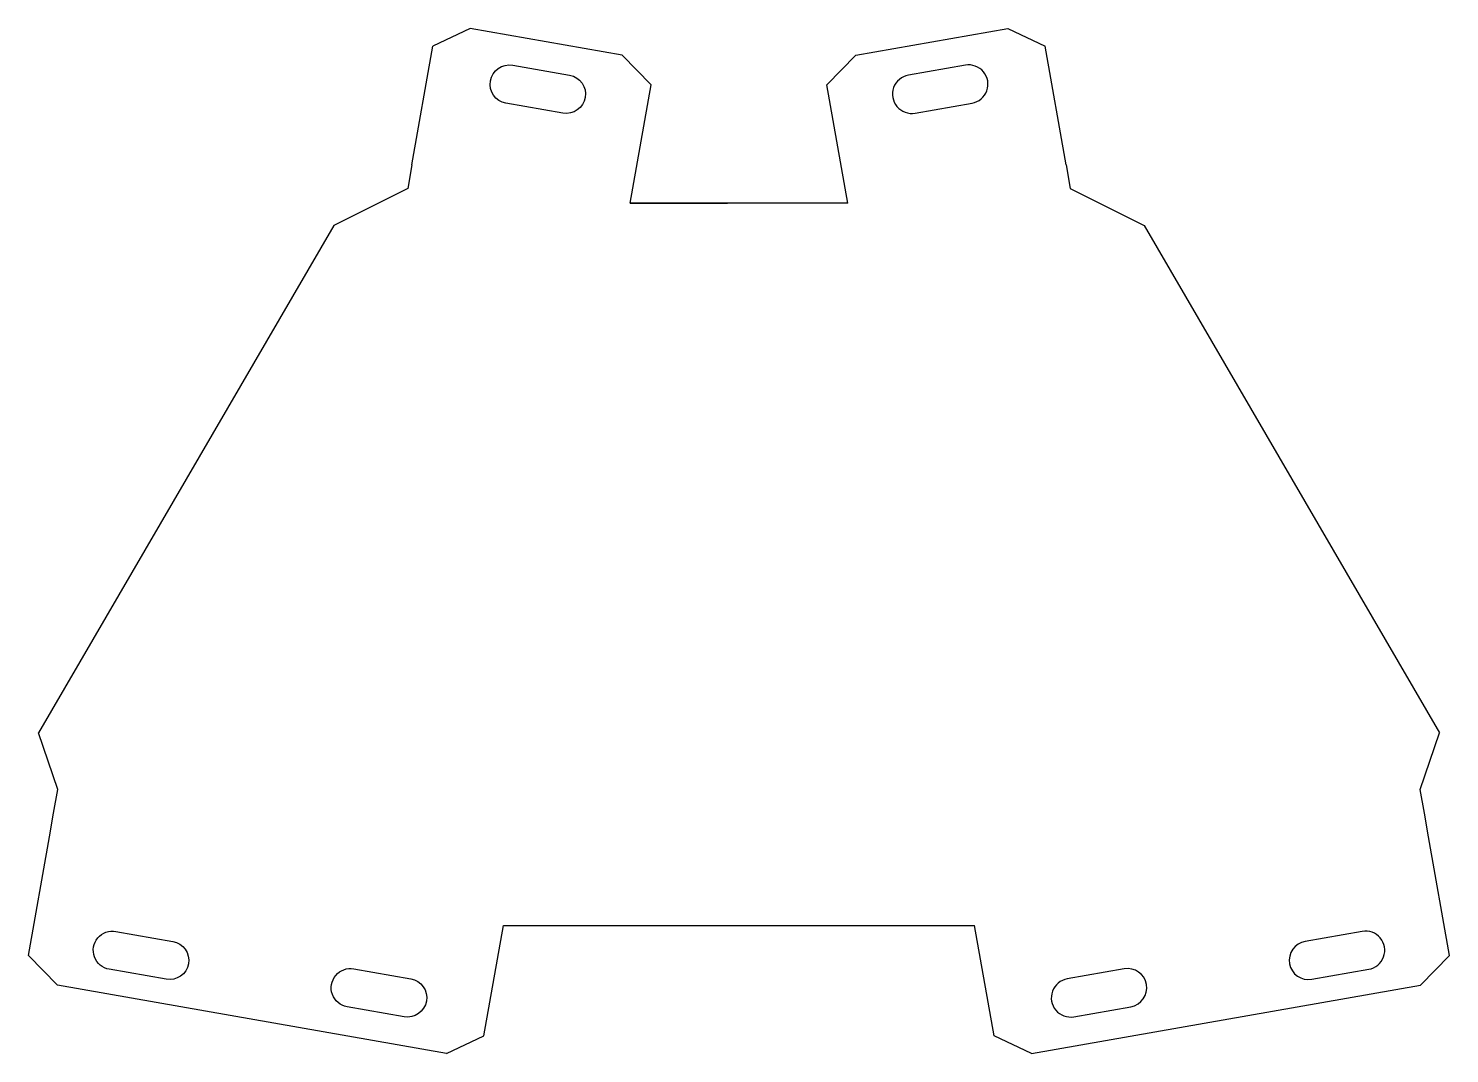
# Model space of a CAD drawing. Header units: millimetres. Extents: x 1835 to 2130, y 13 to 226.
import ezdxf

# ---------------------------------------------------------------- set-up
doc = ezdxf.new("R2010")
doc.units = ezdxf.units.MM
doc.header["$MEASUREMENT"] = 0
doc.layers.get('0').update_dxf_attribs({"linetype": 'CONTINUOUS'})

msp = doc.modelspace()

# ---------------------------------------------------------------- linework, layer by layer
for p, q in [((1926.62, 225.97), (1918.86, 222.27)), ((1958.14, 220.42), (1926.62, 225.97)), ((2006.68, 220.42), (2038.19, 225.97)), ((2038.19, 225.97), (2045.96, 222.27)), ((1914.52, 197.65), (1918.86, 222.27)), ((2050.3, 197.65), (2045.96, 222.27)), ((1958.14, 220.42), (1964.16, 214.28)), ((2006.68, 220.42), (2000.65, 214.28)), ((1959.82, 189.66), (1964.16, 214.28)), ((2005, 189.66), (2000.65, 214.28)), ((1914.52, 197.65), (1913.65, 192.72)), ((2050.3, 197.65), (2051.17, 192.72)), ((1913.65, 192.72), (1898.31, 185.01)), ((2051.17, 192.72), (2066.51, 185.01)), ((1959.82, 189.66), (1980, 189.66)), ((2005, 189.66), (1959.82, 189.66)), ((1898.31, 185.01), (1837, 79.67)), ((2066.51, 185.01), (2127.82, 79.67)), ((1840.99, 67.88), (1837, 79.67)), ((2123.83, 67.88), (2127.82, 79.67)), ((1840.12, 62.96), (1840.99, 67.88)), ((2124.69, 62.96), (2123.83, 67.88)), ((1839.26, 58.03), (1840.12, 62.96)), ((2125.56, 58.03), (2124.69, 62.96)), ((1834.91, 33.41), (1839.26, 58.03)), ((2129.9, 33.41), (2125.56, 58.03)), ((1929.46, 16.74), (1933.5, 39.66)), ((1933.5, 39.66), (2031.32, 39.66)), ((2035.36, 16.74), (2031.32, 39.66)), ((1840.94, 27.27), (1834.91, 33.41)), ((2123.88, 27.27), (2129.9, 33.41)), ((1921.69, 13.03), (1840.94, 27.27)), ((2043.12, 13.03), (2123.88, 27.27)), ((1921.69, 13.03), (1929.46, 16.74)), ((2043.12, 13.03), (2035.36, 16.74))]:
    msp.add_line(p, q)
at = {"color": 1}
for points in [[(1934.04, 210.45, -1), (1935.43, 218.33), (1947.25, 216.25, -1), (1945.86, 208.37)], [(1934.04, 210.45, -1), (1935.43, 218.33), (1947.25, 216.25, -1), (1945.86, 208.37)], [(2030.78, 210.45, 1), (2029.39, 218.33), (2017.57, 216.25, 1), (2018.96, 208.37)], [(2030.78, 210.45, 1), (2029.39, 218.33), (2017.57, 216.25, 1), (2018.96, 208.37)], [(1851.68, 30.54, -1), (1853.07, 38.42), (1864.89, 36.34, -1), (1863.5, 28.46)], [(2113.14, 30.54, 1), (2111.75, 38.42), (2099.93, 36.34, 1), (2101.32, 28.46)], [(1901.07, 22.76, -1), (1902.46, 30.64), (1914.28, 28.56, -1), (1912.89, 20.68)], [(2063.75, 22.76, 1), (2062.36, 30.64), (2050.54, 28.56, 1), (2051.93, 20.68)]]:
    msp.add_lwpolyline(points, format="xyb", close=True, dxfattribs=at)

doc.saveas('drawing.dxf')
